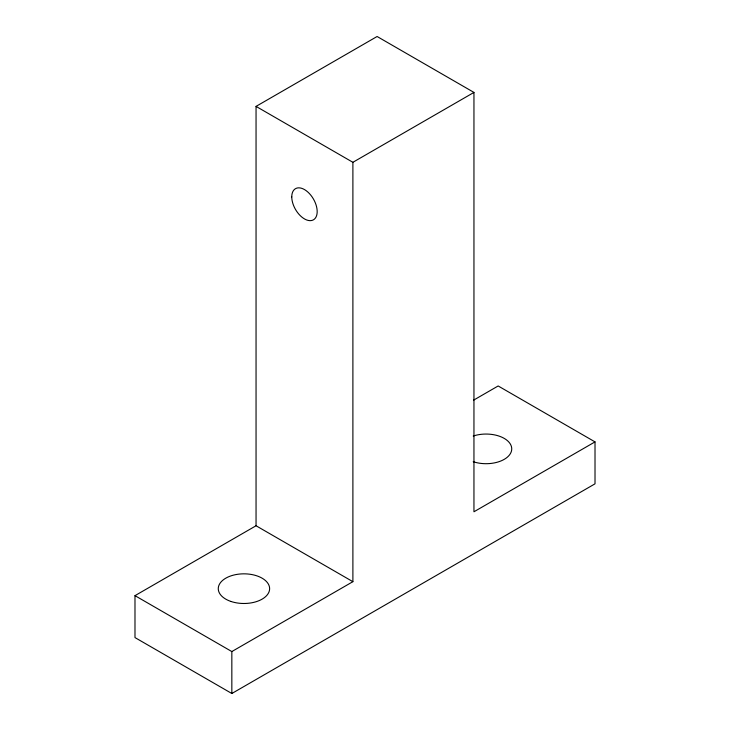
<?xml version="1.0" encoding="UTF-8"?>
<svg xmlns="http://www.w3.org/2000/svg" width="730" height="730" viewBox="0 0 730 730"><rect width="100%" height="100%" fill="white"/><g stroke="black" fill="none" stroke-linecap="round" stroke-linejoin="round"><path stroke-width="1.09" d="M256.048 525.755L256.048 106.388L377.109 36.5L473.952 92.418L473.952 511.776L595.014 441.887L595.014 483.826L231.839 693.5L134.986 637.582L134.986 595.653L256.048 525.755L352.891 581.673L352.891 162.306L473.952 92.418M473.56 400.177L498.161 385.969L595.014 441.887M134.986 595.653L231.839 651.561L352.891 581.673M256.048 106.388L352.891 162.306M231.839 651.561L231.839 693.5M473.223 436.038A25.678 14.828 0 0 1 511.739 448.877A25.678 14.828 0 0 1 473.223 461.716M231.1 601.502A25.678 14.828 0 0 0 269.625 588.663A25.678 14.828 0 0 0 231.1 575.824A25.678 14.828 0 0 0 231.1 601.502M291.763 196.908A17.976 10.375 60 0 0 310.825 220.624A17.976 10.375 60 0 0 310.825 195.202A17.976 10.375 60 0 0 291.763 196.908"/></g></svg>
